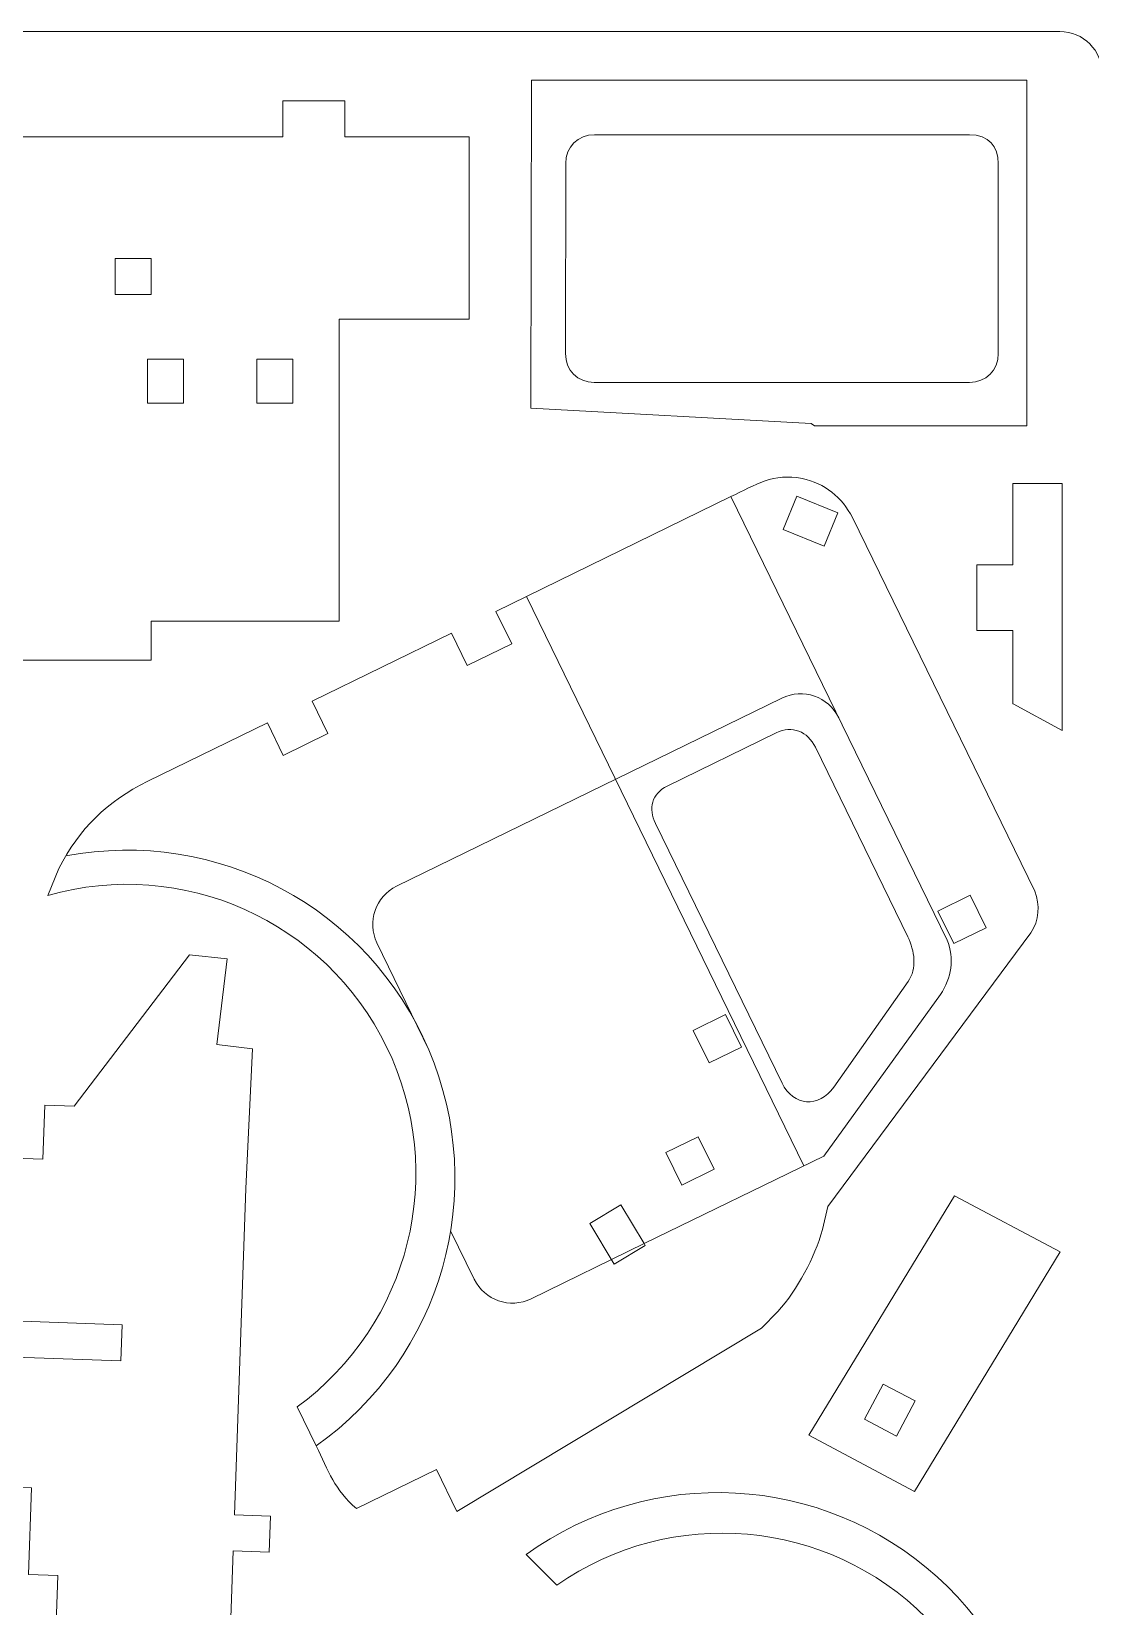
# Model space of a CAD drawing. Header units: centimetres. Extents: x -47.2 to 47.8, y -16.6 to 12.4.
# Drawn here: x -35.79 to -28.31, y 1.28 to 12.4 of the extents above; entities that cross this region are included whole.
import ezdxf

# ---------------------------------------------------------------- set-up
doc = ezdxf.new("R2010")
doc.units = ezdxf.units.CM
doc.header["$MEASUREMENT"] = 0
doc.layers.add('Camada 1', color=7, linetype='Continuous')

msp = doc.modelspace()

# ---------------------------------------------------------------- linework, layer by layer
at = {"layer": 'Camada 1', "color": 6, "lineweight": 9}
msp.add_open_spline([(-46.9276, 12.40298), (-46.9276, 12.40298), (-28.5276, 12.40298), (-28.5276, 12.40298), (-28.5276, 12.40298), (-28.3626, 12.40298), (-28.2276, 12.26798), (-28.2276, 12.10298), (-28.2276, 12.10298), (-28.2276, 12.10298), (-28.2276, -16.29702), (-28.2276, -16.29702), (-28.2276, -16.29702), (-28.2276, -16.46202), (-28.3626, -16.59702), (-28.5276, -16.59702), (-28.5276, -16.59702), (-28.5276, -16.59702), (-46.9276, -16.59702), (-46.9276, -16.59702), (-46.9276, -16.59702), (-47.0926, -16.59702), (-47.2276, -16.46202), (-47.2276, -16.29702), (-47.2276, -16.29702), (-47.2276, -16.29702), (-47.2276, 12.10298), (-47.2276, 12.10298), (-47.2276, 12.10298), (-47.2276, 12.26798), (-47.0926, 12.40298), (-46.9276, 12.40298)], degree=3, knots=[0, 0, 0, 0, 0.11111111, 0.11111111, 0.11111111, 0.11111111, 0.22222222, 0.22222222, 0.22222222, 0.22222222, 0.33333333, 0.33333333, 0.33333333, 0.33333333, 0.44444444, 0.44444444, 0.44444444, 0.44444444, 0.55555556, 0.55555556, 0.55555556, 0.55555556, 0.66666667, 0.66666667, 0.66666667, 0.66666667, 0.77777778, 0.77777778, 0.77777778, 0.77777778, 1, 1, 1, 1], dxfattribs=at)
at = {"layer": 'Camada 1', "color": 250, "lineweight": 9}
for points, knots in [([(-28.76152, 9.61844), (-28.76152, 9.61844), (-28.76153, 12.05902), (-28.76153, 12.05902), (-28.76153, 12.05902), (-28.76153, 12.05902), (-32.26178, 12.059), (-32.26178, 12.059), (-32.26178, 12.059), (-32.26178, 12.059), (-32.26475, 9.74328), (-32.26475, 9.74328), (-32.26475, 9.74328), (-32.26475, 9.74328), (-30.28394, 9.63406), (-30.28394, 9.63406), (-30.28394, 9.63406), (-30.28394, 9.63406), (-30.26028, 9.6185), (-30.26028, 9.6185), (-30.26028, 9.6185), (-30.26028, 9.6185), (-28.76152, 9.61844), (-28.76152, 9.61844)], [0, 0, 0, 0, 0.14285714, 0.14285714, 0.14285714, 0.14285714, 0.28571429, 0.28571429, 0.28571429, 0.28571429, 0.42857143, 0.42857143, 0.42857143, 0.42857143, 0.57142857, 0.57142857, 0.57142857, 0.57142857, 0.71428571, 0.71428571, 0.71428571, 0.71428571, 1, 1, 1, 1]), ([(-33.5788, 11.659), (-33.5788, 11.659), (-33.5788, 11.91401), (-33.5788, 11.91401), (-33.5788, 11.91401), (-33.5788, 11.91401), (-34.01777, 11.91401), (-34.01777, 11.91401), (-34.01777, 11.91401), (-34.01777, 11.91401), (-34.01777, 11.659), (-34.01777, 11.659), (-34.01777, 11.659), (-34.01777, 11.659), (-38.40851, 11.659), (-38.40851, 11.659), (-38.40851, 11.659), (-38.40851, 11.659), (-38.40851, 11.91401), (-38.40851, 11.91401), (-38.40851, 11.91401), (-38.40851, 11.91401), (-38.84749, 11.91401), (-38.84749, 11.91401), (-38.84749, 11.91401), (-38.84749, 11.91401), (-38.84749, 11.659), (-38.84749, 11.659), (-38.84749, 11.659), (-38.84749, 11.659), (-39.72543, 11.659), (-39.72543, 11.659), (-39.72543, 11.659), (-39.72543, 11.659), (-39.72543, 10.3718), (-39.72543, 10.3718), (-39.72543, 10.3718), (-39.72543, 10.3718), (-38.8074, 10.3718), (-38.8074, 10.3718), (-38.8074, 10.3718), (-38.8074, 10.3718), (-38.8074, 8.23874), (-38.8074, 8.23874), (-38.8074, 8.23874), (-38.8074, 8.23874), (-37.47854, 8.23874), (-37.47854, 8.23874), (-37.47854, 8.23874), (-37.47854, 8.23874), (-37.47854, 7.96346), (-37.47854, 7.96346), (-37.47854, 7.96346), (-37.47854, 7.96346), (-34.94745, 7.96346), (-34.94745, 7.96346), (-34.94745, 7.96346), (-34.94745, 7.96346), (-34.94745, 8.23874), (-34.94745, 8.23874), (-34.94745, 8.23874), (-34.94745, 8.23874), (-33.61888, 8.23874), (-33.61888, 8.23874), (-33.61888, 8.23874), (-33.61888, 8.23874), (-33.61888, 10.3718), (-33.61888, 10.3718), (-33.61888, 10.3718), (-33.61888, 10.3718), (-32.70086, 10.3718), (-32.70086, 10.3718), (-32.70086, 10.3718), (-32.70086, 10.3718), (-32.70086, 11.659), (-32.70086, 11.659), (-32.70086, 11.659), (-32.70086, 11.659), (-33.5788, 11.659), (-33.5788, 11.659)], [0, 0, 0, 0, 0.04761905, 0.04761905, 0.04761905, 0.04761905, 0.0952381, 0.0952381, 0.0952381, 0.0952381, 0.14285714, 0.14285714, 0.14285714, 0.14285714, 0.19047619, 0.19047619, 0.19047619, 0.19047619, 0.23809524, 0.23809524, 0.23809524, 0.23809524, 0.28571429, 0.28571429, 0.28571429, 0.28571429, 0.33333333, 0.33333333, 0.33333333, 0.33333333, 0.38095238, 0.38095238, 0.38095238, 0.38095238, 0.42857143, 0.42857143, 0.42857143, 0.42857143, 0.47619048, 0.47619048, 0.47619048, 0.47619048, 0.52380952, 0.52380952, 0.52380952, 0.52380952, 0.57142857, 0.57142857, 0.57142857, 0.57142857, 0.61904762, 0.61904762, 0.61904762, 0.61904762, 0.66666667, 0.66666667, 0.66666667, 0.66666667, 0.71428571, 0.71428571, 0.71428571, 0.71428571, 0.76190476, 0.76190476, 0.76190476, 0.76190476, 0.80952381, 0.80952381, 0.80952381, 0.80952381, 0.85714286, 0.85714286, 0.85714286, 0.85714286, 0.9047619, 0.9047619, 0.9047619, 0.9047619, 1, 1, 1, 1]), ([(-35.60195, 6.49166), (-35.45253, 6.7796), (-35.26251, 6.96361), (-34.97269, 7.10835), (-34.97269, 7.10835), (-34.97269, 7.10835), (-34.12664, 7.521), (-34.12664, 7.521), (-34.12664, 7.521), (-34.12664, 7.521), (-34.01485, 7.29179), (-34.01485, 7.29179), (-34.01485, 7.29179), (-34.01485, 7.29179), (-33.69988, 7.44542), (-33.69988, 7.44542), (-33.69988, 7.44542), (-33.69988, 7.44542), (-33.81166, 7.67462), (-33.81166, 7.67462), (-33.81166, 7.67462), (-33.81166, 7.67462), (-32.82678, 8.15498), (-32.82678, 8.15498), (-32.82678, 8.15498), (-32.82678, 8.15498), (-32.715, 7.92577), (-32.715, 7.92577), (-32.715, 7.92577), (-32.715, 7.92577), (-32.40002, 8.0794), (-32.40002, 8.0794), (-32.40002, 8.0794), (-32.40002, 8.0794), (-32.51181, 8.3086), (-32.51181, 8.3086), (-32.51181, 8.3086), (-32.51181, 8.3086), (-30.85124, 9.1185), (-30.85124, 9.1185), (-30.85124, 9.1185), (-30.67939, 9.20232), (-30.54872, 9.28719), (-30.34847, 9.24646), (-30.34847, 9.24646), (-30.1893, 9.21408), (-30.06715, 9.11279), (-29.99176, 8.97026), (-29.99176, 8.97026), (-29.99176, 8.97026), (-28.70513, 6.33227), (-28.70513, 6.33227), (-28.70513, 6.33227), (-28.66494, 6.23691), (-28.67527, 6.12526), (-28.73228, 6.0389), (-28.73228, 6.0389), (-28.73228, 6.0389), (-30.16678, 4.10546), (-30.16678, 4.10546), (-30.16678, 4.10546), (-30.16678, 4.10546), (-30.20368, 3.94348), (-30.20368, 3.94348), (-30.20368, 3.94348), (-30.26178, 3.74075), (-30.38047, 3.52313), (-30.51944, 3.3645), (-30.51944, 3.3645), (-30.51944, 3.3645), (-30.63562, 3.24576), (-30.63562, 3.24576), (-30.63562, 3.24576), (-30.63562, 3.24576), (-32.78771, 1.95162), (-32.78771, 1.95162), (-32.78771, 1.95162), (-32.78771, 1.95162), (-32.93289, 2.24929), (-32.93289, 2.24929), (-32.93289, 2.24929), (-32.93289, 2.24929), (-33.49821, 1.97357), (-33.49821, 1.97357), (-33.49821, 1.97357), (-33.65081, 2.10071), (-33.69767, 2.24136), (-33.78267, 2.41564), (-33.78267, 2.41564), (-33.78267, 2.41564), (-33.91681, 2.69068), (-33.91681, 2.69068), (-33.91681, 2.69068), (-33.11763, 3.27354), (-32.85138, 4.34553), (-33.28499, 5.23457), (-33.28499, 5.23457), (-33.71861, 6.12361), (-34.72728, 6.57379), (-35.6786, 6.30286), (-35.6786, 6.30286), (-35.6786, 6.30286), (-35.60195, 6.49166), (-35.60195, 6.49166)], [0, 0, 0, 0, 0.03703704, 0.03703704, 0.03703704, 0.03703704, 0.07407407, 0.07407407, 0.07407407, 0.07407407, 0.11111111, 0.11111111, 0.11111111, 0.11111111, 0.14814815, 0.14814815, 0.14814815, 0.14814815, 0.18518519, 0.18518519, 0.18518519, 0.18518519, 0.22222222, 0.22222222, 0.22222222, 0.22222222, 0.25925926, 0.25925926, 0.25925926, 0.25925926, 0.2962963, 0.2962963, 0.2962963, 0.2962963, 0.33333333, 0.33333333, 0.33333333, 0.33333333, 0.37037037, 0.37037037, 0.37037037, 0.37037037, 0.40740741, 0.40740741, 0.40740741, 0.40740741, 0.44444444, 0.44444444, 0.44444444, 0.44444444, 0.48148148, 0.48148148, 0.48148148, 0.48148148, 0.51851852, 0.51851852, 0.51851852, 0.51851852, 0.55555556, 0.55555556, 0.55555556, 0.55555556, 0.59259259, 0.59259259, 0.59259259, 0.59259259, 0.62962963, 0.62962963, 0.62962963, 0.62962963, 0.66666667, 0.66666667, 0.66666667, 0.66666667, 0.7037037, 0.7037037, 0.7037037, 0.7037037, 0.74074074, 0.74074074, 0.74074074, 0.74074074, 0.77777778, 0.77777778, 0.77777778, 0.77777778, 0.81481481, 0.81481481, 0.81481481, 0.81481481, 0.85185185, 0.85185185, 0.85185185, 0.85185185, 0.88888889, 0.88888889, 0.88888889, 0.88888889, 0.92592593, 0.92592593, 0.92592593, 0.92592593, 1, 1, 1, 1]), ([(-28.85925, 8.63725), (-28.85925, 8.63725), (-28.85925, 9.21067), (-28.85925, 9.21067), (-28.85925, 9.21067), (-28.85925, 9.21067), (-28.51201, 9.21066), (-28.51201, 9.21066), (-28.51201, 9.21066), (-28.51201, 9.21066), (-28.51201, 7.46678), (-28.51201, 7.46678), (-28.51201, 7.46678), (-28.51201, 7.46678), (-28.85639, 7.65581), (-28.85639, 7.65581), (-28.85639, 7.65581), (-28.85639, 7.65581), (-28.85926, 7.65581), (-28.85926, 7.65581), (-28.85926, 7.65581), (-28.85926, 7.65581), (-28.85925, 8.17409), (-28.85925, 8.17409), (-28.85925, 8.17409), (-28.85925, 8.17409), (-29.11426, 8.17409), (-29.11426, 8.17409), (-29.11426, 8.17409), (-29.11426, 8.17409), (-29.11426, 8.63725), (-29.11426, 8.63725), (-29.11426, 8.63725), (-29.11426, 8.63725), (-28.85925, 8.63725), (-28.85925, 8.63725)], [0, 0, 0, 0, 0.1, 0.1, 0.1, 0.1, 0.2, 0.2, 0.2, 0.2, 0.3, 0.3, 0.3, 0.3, 0.4, 0.4, 0.4, 0.4, 0.5, 0.5, 0.5, 0.5, 0.6, 0.6, 0.6, 0.6, 0.7, 0.7, 0.7, 0.7, 0.8, 0.8, 0.8, 0.8, 1, 1, 1, 1]), ([(-34.48496, 5.2506), (-34.48496, 5.2506), (-34.4102, 5.85392), (-34.4102, 5.85392), (-34.4102, 5.85392), (-34.4102, 5.85392), (-34.67651, 5.88403), (-34.67651, 5.88403), (-34.67651, 5.88403), (-34.67651, 5.88403), (-35.4918, 4.81414), (-35.4918, 4.81414), (-35.4918, 4.81414), (-35.4918, 4.81414), (-35.6998, 4.82141), (-35.6998, 4.82141), (-35.6998, 4.82141), (-35.6998, 4.82141), (-35.71315, 4.43913), (-35.71315, 4.43913), (-35.71315, 4.43913), (-35.71315, 4.43913), (-35.92117, 4.44639), (-35.92117, 4.44639), (-35.92117, 4.44639), (-35.92117, 4.44639), (-35.93452, 4.06412), (-35.93452, 4.06412), (-35.93452, 4.06412), (-35.93452, 4.06412), (-36.14253, 4.07138), (-36.14253, 4.07138), (-36.14253, 4.07138), (-36.14253, 4.07138), (-36.15588, 3.68911), (-36.15588, 3.68911), (-36.15588, 3.68911), (-36.15588, 3.68911), (-36.36388, 3.69638), (-36.36388, 3.69638), (-36.36388, 3.69638), (-36.36388, 3.69638), (-36.37723, 3.3141), (-36.37723, 3.3141), (-36.37723, 3.3141), (-36.37723, 3.3141), (-35.15396, 3.27137), (-35.15396, 3.27137), (-35.15396, 3.27137), (-35.15396, 3.27137), (-35.16286, 3.01653), (-35.16286, 3.01653), (-35.16286, 3.01653), (-35.16286, 3.01653), (-36.38613, 3.05924), (-36.38613, 3.05924), (-36.38613, 3.05924), (-36.38613, 3.05924), (-36.39681, 2.75342), (-36.39681, 2.75342), (-36.39681, 2.75342), (-36.39681, 2.75342), (-36.1888, 2.74616), (-36.1888, 2.74616), (-36.1888, 2.74616), (-36.1888, 2.74616), (-36.19948, 2.44033), (-36.19948, 2.44033), (-36.19948, 2.44033), (-36.19948, 2.44033), (-35.99146, 2.43307), (-35.99146, 2.43307), (-35.99146, 2.43307), (-35.99146, 2.43307), (-36.00214, 2.12725), (-36.00214, 2.12725), (-36.00214, 2.12725), (-36.00214, 2.12725), (-35.79413, 2.11998), (-35.79413, 2.11998), (-35.79413, 2.11998), (-35.79413, 2.11998), (-35.81549, 1.50834), (-35.81549, 1.50834), (-35.81549, 1.50834), (-35.81549, 1.50834), (-35.60747, 1.50108), (-35.60747, 1.50108), (-35.60747, 1.50108), (-35.60747, 1.50108), (-36.21699, -15.95605), (-36.21699, -15.95605), (-36.21699, -15.95605), (-36.21699, -15.95605), (-35.40148, -15.98452), (-35.40148, -15.98452), (-35.40148, -15.98452), (-35.40148, -15.98452), (-35.41038, -16.23937), (-35.41038, -16.23937), (-35.41038, -16.23937), (-35.41038, -16.23937), (-34.99551, -16.25385), (-34.99551, -16.25385), (-34.99551, -16.25385), (-34.99551, -16.25385), (-34.94889, -14.91843), (-34.94889, -14.91843), (-34.94889, -14.91843), (-34.94889, -14.91843), (-35.56525, -14.89691), (-35.56525, -14.89691), (-35.56525, -14.89691), (-35.56525, -14.89691), (-35.55635, -14.64206), (-35.55635, -14.64206), (-35.55635, -14.64206), (-35.55635, -14.64206), (-34.93999, -14.66357), (-34.93999, -14.66357), (-34.93999, -14.66357), (-34.93999, -14.66357), (-34.64215, -6.13352), (-34.64215, -6.13352), (-34.64215, -6.13352), (-34.64215, -6.13352), (-35.25853, -6.11201), (-35.25853, -6.11201), (-35.25853, -6.11201), (-35.25853, -6.11201), (-35.24963, -5.85715), (-35.24963, -5.85715), (-35.24963, -5.85715), (-35.24963, -5.85715), (-34.63326, -5.87866), (-34.63326, -5.87866), (-34.63326, -5.87866), (-34.63326, -5.87866), (-34.52732, -2.84424), (-34.52732, -2.84424), (-34.52732, -2.84424), (-34.52732, -2.84424), (-35.14368, -2.82272), (-35.14368, -2.82272), (-35.14368, -2.82272), (-35.14368, -2.82272), (-35.13478, -2.56787), (-35.13478, -2.56787), (-35.13478, -2.56787), (-35.13478, -2.56787), (-34.51842, -2.58939), (-34.51842, -2.58939), (-34.51842, -2.58939), (-34.51842, -2.58939), (-34.36954, 1.67403), (-34.36954, 1.67403), (-34.36954, 1.67403), (-34.36954, 1.67403), (-34.1147, 1.66513), (-34.1147, 1.66513), (-34.1147, 1.66513), (-34.1147, 1.66513), (-34.1058, 1.91999), (-34.1058, 1.91999), (-34.1058, 1.91999), (-34.1058, 1.91999), (-34.36065, 1.92889), (-34.36065, 1.92889), (-34.36065, 1.92889), (-34.36065, 1.92889), (-34.28018, 4.23379), (-34.28018, 4.23379), (-34.28018, 4.23379), (-34.28018, 4.23379), (-34.23189, 5.2193), (-34.23189, 5.2193), (-34.23189, 5.2193), (-34.23189, 5.2193), (-34.48496, 5.2506), (-34.48496, 5.2506)], [0, 0, 0, 0, 0.02173913, 0.02173913, 0.02173913, 0.02173913, 0.04347826, 0.04347826, 0.04347826, 0.04347826, 0.06521739, 0.06521739, 0.06521739, 0.06521739, 0.08695652, 0.08695652, 0.08695652, 0.08695652, 0.10869565, 0.10869565, 0.10869565, 0.10869565, 0.13043478, 0.13043478, 0.13043478, 0.13043478, 0.15217391, 0.15217391, 0.15217391, 0.15217391, 0.17391304, 0.17391304, 0.17391304, 0.17391304, 0.19565217, 0.19565217, 0.19565217, 0.19565217, 0.2173913, 0.2173913, 0.2173913, 0.2173913, 0.23913043, 0.23913043, 0.23913043, 0.23913043, 0.26086957, 0.26086957, 0.26086957, 0.26086957, 0.2826087, 0.2826087, 0.2826087, 0.2826087, 0.30434783, 0.30434783, 0.30434783, 0.30434783, 0.32608696, 0.32608696, 0.32608696, 0.32608696, 0.34782609, 0.34782609, 0.34782609, 0.34782609, 0.36956522, 0.36956522, 0.36956522, 0.36956522, 0.39130435, 0.39130435, 0.39130435, 0.39130435, 0.41304348, 0.41304348, 0.41304348, 0.41304348, 0.43478261, 0.43478261, 0.43478261, 0.43478261, 0.45652174, 0.45652174, 0.45652174, 0.45652174, 0.47826087, 0.47826087, 0.47826087, 0.47826087, 0.5, 0.5, 0.5, 0.5, 0.52173913, 0.52173913, 0.52173913, 0.52173913, 0.54347826, 0.54347826, 0.54347826, 0.54347826, 0.56521739, 0.56521739, 0.56521739, 0.56521739, 0.58695652, 0.58695652, 0.58695652, 0.58695652, 0.60869565, 0.60869565, 0.60869565, 0.60869565, 0.63043478, 0.63043478, 0.63043478, 0.63043478, 0.65217391, 0.65217391, 0.65217391, 0.65217391, 0.67391304, 0.67391304, 0.67391304, 0.67391304, 0.69565217, 0.69565217, 0.69565217, 0.69565217, 0.7173913, 0.7173913, 0.7173913, 0.7173913, 0.73913043, 0.73913043, 0.73913043, 0.73913043, 0.76086957, 0.76086957, 0.76086957, 0.76086957, 0.7826087, 0.7826087, 0.7826087, 0.7826087, 0.80434783, 0.80434783, 0.80434783, 0.80434783, 0.82608696, 0.82608696, 0.82608696, 0.82608696, 0.84782609, 0.84782609, 0.84782609, 0.84782609, 0.86956522, 0.86956522, 0.86956522, 0.86956522, 0.89130435, 0.89130435, 0.89130435, 0.89130435, 0.91304348, 0.91304348, 0.91304348, 0.91304348, 0.93478261, 0.93478261, 0.93478261, 0.93478261, 0.95652174, 0.95652174, 0.95652174, 0.95652174, 1, 1, 1, 1]), ([(-30.30196, 2.49171), (-30.30196, 2.49171), (-29.55497, 2.09431), (-29.55497, 2.09431), (-29.55497, 2.09431), (-29.55497, 2.09431), (-28.52424, 3.78591), (-28.52424, 3.78591), (-28.52424, 3.78591), (-28.52424, 3.78591), (-29.27186, 4.1811), (-29.27186, 4.1811), (-29.27186, 4.1811), (-29.27186, 4.1811), (-30.30196, 2.49171), (-30.30196, 2.49171)], [0, 0, 0, 0, 0.2, 0.2, 0.2, 0.2, 0.4, 0.4, 0.4, 0.4, 0.6, 0.6, 0.6, 0.6, 1, 1, 1, 1]), ([(-32.0821, 1.43251), (-31.27081, 1.9984), (-30.17053, 1.90114), (-29.4711, 1.2017), (-29.4711, 1.2017), (-28.77167, 0.50227), (-28.6744, -0.59801), (-29.24029, -1.4093), (-29.24029, -1.4093), (-29.24029, -1.4093), (-28.93575, -1.37939), (-28.93575, -1.37939), (-28.93575, -1.37939), (-28.39389, -0.43358), (-28.58528, 0.76209), (-29.39527, 1.49153), (-29.39527, 1.49153), (-30.20526, 2.22097), (-31.41439, 2.2865), (-32.29848, 1.64889), (-32.29848, 1.64889), (-32.29848, 1.64889), (-32.0821, 1.43251), (-32.0821, 1.43251)], [0, 0, 0, 0, 0.14285714, 0.14285714, 0.14285714, 0.14285714, 0.28571429, 0.28571429, 0.28571429, 0.28571429, 0.42857143, 0.42857143, 0.42857143, 0.42857143, 0.57142857, 0.57142857, 0.57142857, 0.57142857, 0.71428571, 0.71428571, 0.71428571, 0.71428571, 1, 1, 1, 1])]:
    msp.add_open_spline(points, degree=3, knots=knots, dxfattribs=at)
at = {"layer": 'Camada 1', "color": 114, "lineweight": 9}
for points, knots in [([(-29.16665, 11.6743), (-29.16665, 11.6743), (-31.81514, 11.67446), (-31.81514, 11.67446), (-31.81514, 11.67446), (-31.93315, 11.67447), (-32.01919, 11.58852), (-32.01932, 11.47052), (-32.01932, 11.47052), (-32.01932, 11.47052), (-32.02082, 10.129), (-32.02082, 10.129), (-32.02082, 10.129), (-32.02095, 10.01102), (-31.93509, 9.92504), (-31.8171, 9.92504), (-31.8171, 9.92504), (-31.8171, 9.92504), (-29.16665, 9.92489), (-29.16665, 9.92489), (-29.16665, 9.92489), (-29.04867, 9.92489), (-28.96269, 10.01085), (-28.9627, 10.12883), (-28.9627, 10.12883), (-28.9627, 10.12883), (-28.9627, 11.47035), (-28.9627, 11.47035), (-28.9627, 11.47035), (-28.96272, 11.5902), (-29.02923, 11.6743), (-29.16665, 11.6743)], [0, 0, 0, 0, 0.11111111, 0.11111111, 0.11111111, 0.11111111, 0.22222222, 0.22222222, 0.22222222, 0.22222222, 0.33333333, 0.33333333, 0.33333333, 0.33333333, 0.44444444, 0.44444444, 0.44444444, 0.44444444, 0.55555556, 0.55555556, 0.55555556, 0.55555556, 0.66666667, 0.66666667, 0.66666667, 0.66666667, 0.77777778, 0.77777778, 0.77777778, 0.77777778, 1, 1, 1, 1]), ([(-35.20279, 10.54506), (-35.20279, 10.54506), (-35.20279, 10.80007), (-35.20279, 10.80007), (-35.20279, 10.80007), (-35.20279, 10.80007), (-34.94778, 10.80007), (-34.94778, 10.80007), (-34.94778, 10.80007), (-34.94778, 10.80007), (-34.94778, 10.54506), (-34.94778, 10.54506), (-34.94778, 10.54506), (-34.94778, 10.54506), (-35.20279, 10.54506), (-35.20279, 10.54506)], [0, 0, 0, 0, 0.2, 0.2, 0.2, 0.2, 0.4, 0.4, 0.4, 0.4, 0.6, 0.6, 0.6, 0.6, 1, 1, 1, 1]), ([(-34.71891, 9.77924), (-34.71891, 9.77924), (-34.97392, 9.77924), (-34.97392, 9.77924), (-34.97392, 9.77924), (-34.97392, 9.77924), (-34.97392, 10.08857), (-34.97392, 10.08857), (-34.97392, 10.08857), (-34.97392, 10.08857), (-34.71891, 10.08857), (-34.71891, 10.08857), (-34.71891, 10.08857), (-34.71891, 10.08857), (-34.71891, 9.77924), (-34.71891, 9.77924)], [0, 0, 0, 0, 0.2, 0.2, 0.2, 0.2, 0.4, 0.4, 0.4, 0.4, 0.6, 0.6, 0.6, 0.6, 1, 1, 1, 1]), ([(-33.9469, 9.77924), (-33.9469, 9.77924), (-34.2019, 9.77924), (-34.2019, 9.77924), (-34.2019, 9.77924), (-34.2019, 9.77924), (-34.2019, 10.08857), (-34.2019, 10.08857), (-34.2019, 10.08857), (-34.2019, 10.08857), (-33.9469, 10.08857), (-33.9469, 10.08857), (-33.9469, 10.08857), (-33.9469, 10.08857), (-33.9469, 9.77924), (-33.9469, 9.77924)], [0, 0, 0, 0, 0.2, 0.2, 0.2, 0.2, 0.4, 0.4, 0.4, 0.4, 0.6, 0.6, 0.6, 0.6, 1, 1, 1, 1]), ([(-30.3853, 9.12177), (-30.3853, 9.12177), (-30.48179, 8.88572), (-30.48179, 8.88572), (-30.48179, 8.88572), (-30.48179, 8.88572), (-30.19343, 8.76786), (-30.19343, 8.76786), (-30.19343, 8.76786), (-30.19343, 8.76786), (-30.09696, 9.00391), (-30.09696, 9.00391), (-30.09696, 9.00391), (-30.09696, 9.00391), (-30.3853, 9.12177), (-30.3853, 9.12177)], [0, 0, 0, 0, 0.2, 0.2, 0.2, 0.2, 0.4, 0.4, 0.4, 0.4, 0.6, 0.6, 0.6, 0.6, 1, 1, 1, 1]), ([(-29.60187, 6.00995), (-29.60187, 6.00995), (-30.25472, 7.34847), (-30.25472, 7.34847), (-30.25472, 7.34847), (-30.30968, 7.46116), (-30.41852, 7.5056), (-30.53257, 7.44997), (-30.53257, 7.44997), (-30.53257, 7.44997), (-31.30268, 7.07437), (-31.30268, 7.07437), (-31.30268, 7.07437), (-31.41188, 7.02111), (-31.43568, 6.91569), (-31.38486, 6.81151), (-31.38486, 6.81151), (-31.38486, 6.81151), (-30.49057, 4.97792), (-30.49057, 4.97792), (-30.49057, 4.97792), (-30.40998, 4.81271), (-30.23034, 4.79948), (-30.12444, 4.94975), (-30.12444, 4.94975), (-30.12444, 4.94975), (-29.6001, 5.69374), (-29.6001, 5.69374), (-29.6001, 5.69374), (-29.53453, 5.78678), (-29.55424, 5.91228), (-29.60187, 6.00995)], [0, 0, 0, 0, 0.11111111, 0.11111111, 0.11111111, 0.11111111, 0.22222222, 0.22222222, 0.22222222, 0.22222222, 0.33333333, 0.33333333, 0.33333333, 0.33333333, 0.44444444, 0.44444444, 0.44444444, 0.44444444, 0.55555556, 0.55555556, 0.55555556, 0.55555556, 0.66666667, 0.66666667, 0.66666667, 0.66666667, 0.77777778, 0.77777778, 0.77777778, 0.77777778, 1, 1, 1, 1]), ([(-29.38936, 6.19217), (-29.38936, 6.19217), (-29.16016, 6.30395), (-29.16016, 6.30395), (-29.16016, 6.30395), (-29.16016, 6.30395), (-29.04838, 6.07475), (-29.04838, 6.07475), (-29.04838, 6.07475), (-29.04838, 6.07475), (-29.27757, 5.96297), (-29.27757, 5.96297), (-29.27757, 5.96297), (-29.27757, 5.96297), (-29.38936, 6.19217), (-29.38936, 6.19217)], [0, 0, 0, 0, 0.2, 0.2, 0.2, 0.2, 0.4, 0.4, 0.4, 0.4, 0.6, 0.6, 0.6, 0.6, 1, 1, 1, 1]), ([(-31.1181, 5.34901), (-31.1181, 5.34901), (-30.8889, 5.46079), (-30.8889, 5.46079), (-30.8889, 5.46079), (-30.8889, 5.46079), (-30.77711, 5.23159), (-30.77711, 5.23159), (-30.77711, 5.23159), (-30.77711, 5.23159), (-31.00631, 5.1198), (-31.00631, 5.1198), (-31.00631, 5.1198), (-31.00631, 5.1198), (-31.1181, 5.34901), (-31.1181, 5.34901)], [0, 0, 0, 0, 0.2, 0.2, 0.2, 0.2, 0.4, 0.4, 0.4, 0.4, 0.6, 0.6, 0.6, 0.6, 1, 1, 1, 1]), ([(-31.08207, 4.59876), (-31.08207, 4.59876), (-31.31127, 4.48697), (-31.31127, 4.48697), (-31.31127, 4.48697), (-31.31127, 4.48697), (-31.19948, 4.25777), (-31.19948, 4.25777), (-31.19948, 4.25777), (-31.19948, 4.25777), (-30.97028, 4.36956), (-30.97028, 4.36956), (-30.97028, 4.36956), (-30.97028, 4.36956), (-31.08207, 4.59876), (-31.08207, 4.59876)], [0, 0, 0, 0, 0.2, 0.2, 0.2, 0.2, 0.4, 0.4, 0.4, 0.4, 0.6, 0.6, 0.6, 0.6, 1, 1, 1, 1]), ([(-31.848, 3.98546), (-31.848, 3.98546), (-31.62951, 4.11699), (-31.62951, 4.11699), (-31.62951, 4.11699), (-31.62951, 4.11699), (-31.4649, 3.84361), (-31.4649, 3.84361), (-31.4649, 3.84361), (-31.4649, 3.84361), (-31.45732, 3.83104), (-31.45732, 3.83104), (-31.45732, 3.83104), (-31.45732, 3.83104), (-31.67579, 3.69951), (-31.67579, 3.69951), (-31.67579, 3.69951), (-31.67579, 3.69951), (-31.848, 3.98546), (-31.848, 3.98546)], [0, 0, 0, 0, 0.16666667, 0.16666667, 0.16666667, 0.16666667, 0.33333333, 0.33333333, 0.33333333, 0.33333333, 0.5, 0.5, 0.5, 0.5, 0.66666667, 0.66666667, 0.66666667, 0.66666667, 1, 1, 1, 1]), ([(-29.68273, 2.48399), (-29.68273, 2.48399), (-29.90782, 2.60368), (-29.90782, 2.60368), (-29.90782, 2.60368), (-29.90782, 2.60368), (-29.77547, 2.85265), (-29.77547, 2.85265), (-29.77547, 2.85265), (-29.77547, 2.85265), (-29.55035, 2.73295), (-29.55035, 2.73295), (-29.55035, 2.73295), (-29.55035, 2.73295), (-29.68273, 2.48399), (-29.68273, 2.48399)], [0, 0, 0, 0, 0.2, 0.2, 0.2, 0.2, 0.4, 0.4, 0.4, 0.4, 0.6, 0.6, 0.6, 0.6, 1, 1, 1, 1])]:
    msp.add_open_spline(points, degree=3, knots=knots, dxfattribs=at)
at = {"layer": 'Camada 1', "color": 5, "lineweight": 9}
for points, knots in [([(-30.85124, 9.1185), (-30.85124, 9.1185), (-29.32427, 5.98773), (-29.32427, 5.98773), (-29.32427, 5.98773), (-29.27197, 5.85545), (-29.29342, 5.72064), (-29.37121, 5.60297), (-29.37121, 5.60297), (-29.37121, 5.60297), (-30.19617, 4.4624), (-30.19617, 4.4624), (-30.19617, 4.4624), (-30.19617, 4.4624), (-31.4649, 3.84361), (-31.4649, 3.84361), (-31.4649, 3.84361), (-31.4649, 3.84361), (-32.2639, 3.45392), (-32.2639, 3.45392), (-32.2639, 3.45392), (-32.4124, 3.38148), (-32.59261, 3.44353), (-32.66505, 3.59204), (-32.66505, 3.59204), (-32.66505, 3.59204), (-32.83226, 3.93489), (-32.83226, 3.93489)], [0, 0, 0, 0, 0.125, 0.125, 0.125, 0.125, 0.25, 0.25, 0.25, 0.25, 0.375, 0.375, 0.375, 0.375, 0.5, 0.5, 0.5, 0.5, 0.625, 0.625, 0.625, 0.625, 0.75, 0.75, 0.75, 0.75, 1, 1, 1, 1]), ([(-32.98627, 5.21191), (-32.98627, 5.21191), (-33.35278, 5.967), (-33.35278, 5.967), (-33.35278, 5.967), (-33.42485, 6.11546), (-33.36273, 6.29529), (-33.2144, 6.36764), (-33.2144, 6.36764), (-33.2144, 6.36764), (-30.49116, 7.69585), (-30.49116, 7.69585), (-30.49116, 7.69585), (-30.34224, 7.76849), (-30.16264, 7.70665), (-30.09001, 7.55773)], [0, 0, 0, 0, 0.2, 0.2, 0.2, 0.2, 0.4, 0.4, 0.4, 0.4, 0.6, 0.6, 0.6, 0.6, 1, 1, 1, 1]), ([(-35.55118, 6.58107), (-34.48048, 6.78548), (-33.41226, 6.21525), (-32.98627, 5.21191), (-32.98627, 5.21191), (-32.56028, 4.20857), (-32.89197, 3.04398), (-33.78267, 2.41564)], [0, 0, 0, 0, 0.33333333, 0.33333333, 0.33333333, 0.33333333, 1, 1, 1, 1])]:
    msp.add_open_spline(points, degree=3, knots=knots, dxfattribs=at)
msp.add_open_spline([(-30.33685, 4.39379), (-30.33685, 4.39379), (-32.29727, 8.41324), (-32.29727, 8.41324)], degree=3, dxfattribs=at)

doc.saveas('drawing.dxf')
